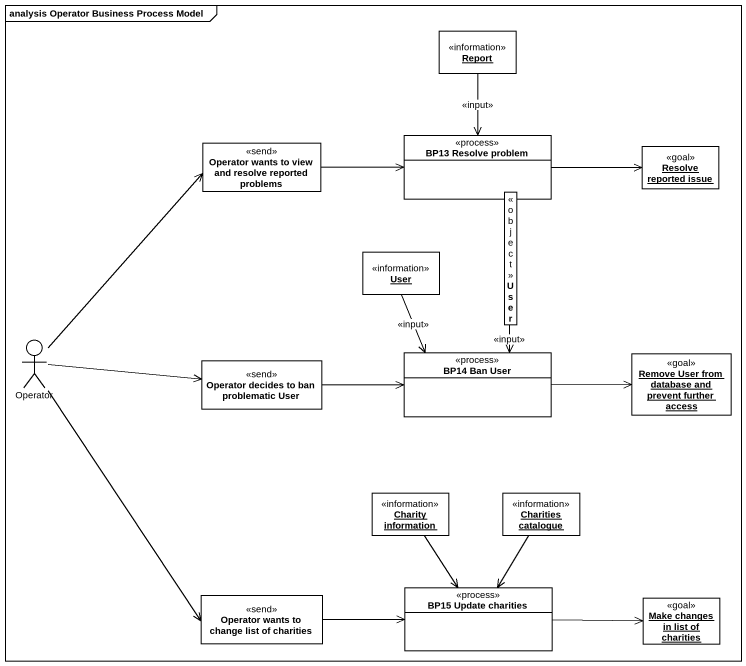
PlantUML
@startuml
mainframe analysis Operator Business Process Model
allowmixing
hide circle
hide empty members
object Report <<information>>
class "Operator wants to view and resolve reported problems" as Operator_wants_to_view_and <<send>>
class "BP13 Resolve problem" as BP13_Resolve_problem <<process>>
object "Resolve reported issue" as Resolve_reported_issue <<goal>>
class User <<object>>
object "User" as User_2 <<information>>
actor Operator
class "BP14 Ban User" as BP14_Ban_User <<process>>
object "Remove User from database and prevent further access" as Remove_User_from_database <<goal>>
class "Operator decides to ban problematic User" as Operator_decides_to_ban <<send>>
object "Charity information" as Charity_information <<information>>
object "Charities catalogue" as Charities_catalogue <<information>>
class "BP15 Update charities" as BP15_Update_charities <<process>>
class "Operator wants to change list of charities" as Operator_wants_to_change <<send>>
object "Make changes in list of charities" as Make_changes_in_list_of <<goal>>
Report --> BP13_Resolve_problem : <<input>>
Operator_wants_to_view_and -right-> BP13_Resolve_problem
BP13_Resolve_problem -right-> Resolve_reported_issue
User --> BP14_Ban_User : <<input>>
User_2 --> BP14_Ban_User : <<input>>
Operator -up-> Operator_wants_to_view_and
Operator -right-> Operator_decides_to_ban
Operator --> Operator_wants_to_change
BP14_Ban_User -right-> Remove_User_from_database
Operator_decides_to_ban -right-> BP14_Ban_User
Charity_information --> BP15_Update_charities
Charities_catalogue --> BP15_Update_charities
BP15_Update_charities -right-> Make_changes_in_list_of
Operator_wants_to_change -right-> BP15_Update_charities
@enduml
